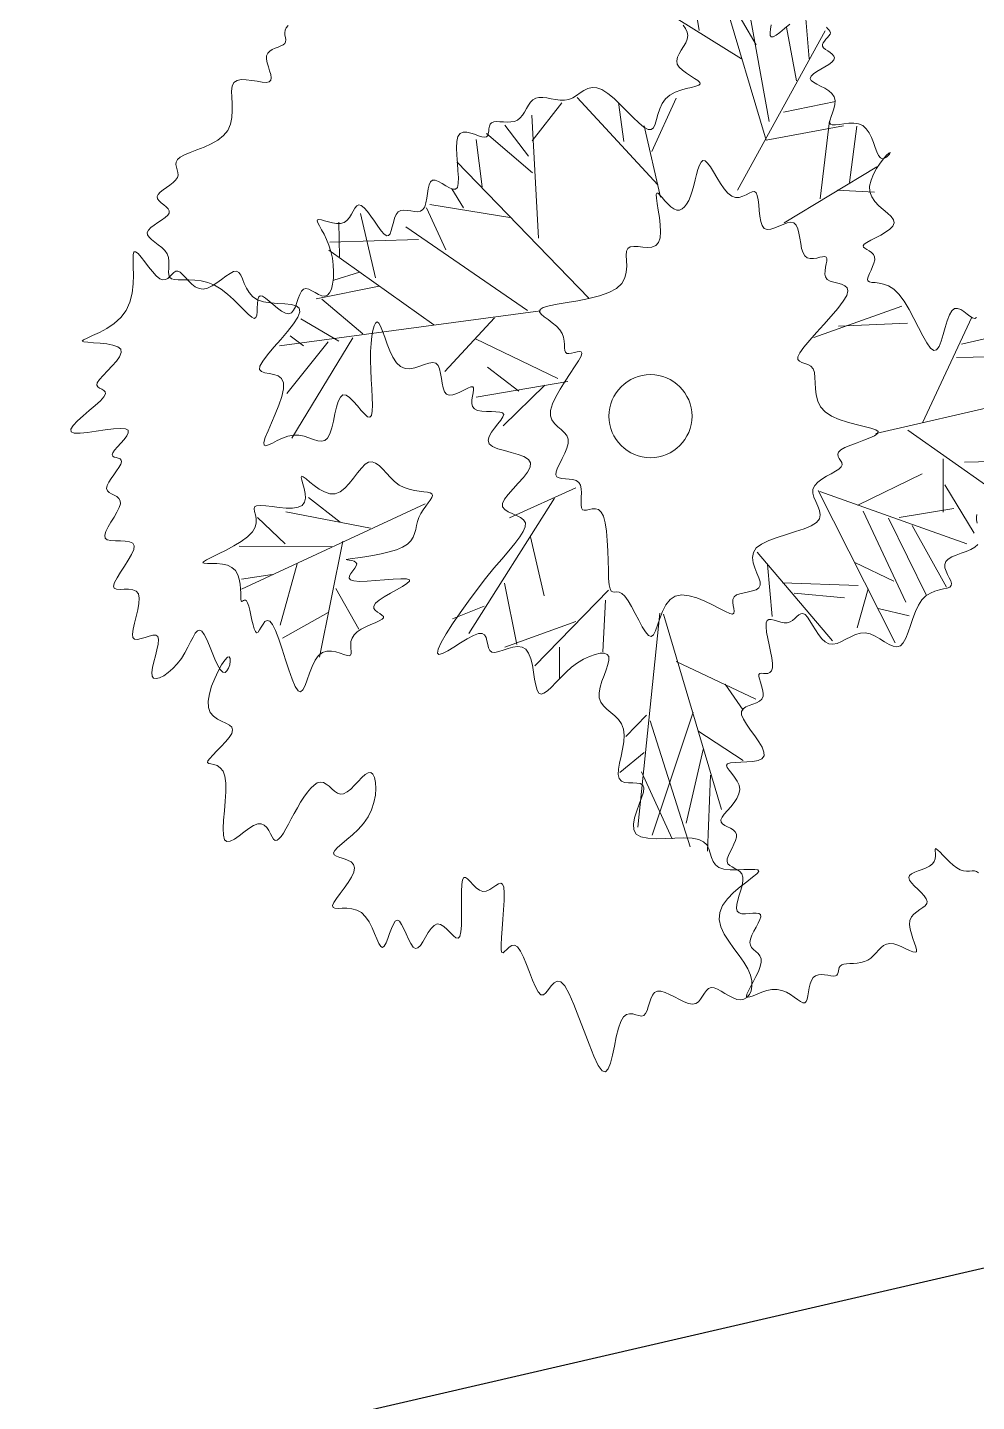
# Model space of a CAD drawing. Extents: x 2080 to 102399, y 2071 to 93424.
# Drawn here: x 82550.4 to 82732.3, y 85077.3 to 85340.5 of the extents above; entities that cross this region are included whole.
import ezdxf

# ---------------------------------------------------------------- set-up
doc = ezdxf.new("R2010")
doc.units = 0
doc.header["$LTSCALE"] = 20
doc.header["$MEASUREMENT"] = 0
doc.layers.add('casuanut tree', color=100, linetype='Continuous', lineweight=5)
doc.layers.add('SPORTS', color=240, linetype='Continuous')

# ---------------------------------------------------------------- blocks, each defined once
blk = doc.blocks.new('tr')
at = {"layer": 'casuanut tree'}
for p, q in [((0.2261, 0.6155), (0.2339, 0.7411)), ((0.3143, 0.5704), (0.2771, 0.692)), ((0.2771, 0.692), (0.2947, 0.4095)), ((0.2849, 0.5527), (0.1928, 0.6449)), ((0.3065, 0.4389), (0.3163, 0.6391)), ((0.3967, 0.5272), (0.4084, 0.6077)), ((0.3673, 0.4958), (0.3712, 0.588)), ((0.2285, 0.3375), (0.4338, 0.5671)), ((-0.1186, 0.3345), (-0.0824, 0.54)), ((-0.0915, 0.4977), (-0.0281, 0.549)), ((0.0987, 0.3768), (-0.0009, 0.552)), ((-0.1915, 0.4409), (-0.1837, 0.5213)), ((-0.1033, 0.4448), (-0.1641, 0.5272)), ((-0.1035, 0.4735), (-0.1307, 0.5339)), ((0.0595, 0.4614), (0.0655, 0.5279)), ((0.1017, 0.4342), (0.1621, 0.5128)), ((-0.0583, 0.2167), (-0.2243, 0.4916)), ((0.0987, 0.3557), (0.0987, 0.4795)), ((-0.4024, 0.3315), (-0.4024, 0.4433)), ((-0.2307, 0.4134), (-0.2425, 0.4487)), ((0.3339, 0.4487), (0.4241, 0.4468)), ((-0.4537, 0.3798), (-0.4417, 0.4372)), ((-0.2758, 0.3506), (-0.2915, 0.4272)), ((-0.1579, 0.3798), (-0.2847, 0.4312)), ((-0.317, 0.3781), (-0.4641, 0.4075)), ((-0.1639, 0.2197), (-0.333, 0.404)), ((0.2947, 0.4095), (0.428, 0.4036)), ((0.3614, 0.2918), (0.4065, 0.4173)), ((0.4163, 0.3075), (0.4496, 0.3977)), ((-0.3239, 0.2318), (-0.4688, 0.3949)), ((-0.4266, 0.3466), (-0.4719, 0.3436)), ((-0.3994, 0.3164), (-0.5081, 0.3194)), ((-0.4447, 0.2439), (-0.499, 0.3164)), ((0.2928, 0.2663), (0.4673, 0.3232)), ((-0.487, 0.2409), (-0.5413, 0.2922)), ((0.3928, 0.2996), (0.4535, 0.282)), ((-0.1428, 0.2137), (-0.5866, 0.256)), ((-0.5473, 0.2469), (-0.5654, 0.2681)), ((-0.4628, 0.2409), (-0.6017, 0.0989)), ((-0.5051, 0.2439), (-0.5926, 0.1744)), ((-0.2213, 0.2197), (-0.3239, 0.1502)), ((-0.1398, 0.0959), (-0.2605, 0.1925)), ((-0.2092, 0.0898), (-0.2515, 0.1412)), ((-0.1247, 0.0868), (-0.2817, 0.0959)), ((-0.1639, 0.0898), (-0.2485, 0.0385)), ((0.298, 0.0656), (0.455, 0.0838)), ((0.3433, 0.0747), (0.458, 0.0536)), ((0.445, -0.1163), (0.5666, 0.0392)), ((-0.6532, -0.073), (-0.6884, -0.0189)), ((-0.5062, -0.0793), (-0.6394, -0.0202)), ((-0.5539, -0.0579), (-0.5967, -0.0051)), ((0.526, -0.0217), (0.6544, -0.0487)), ((0.5395, -0.0014), (0.6476, -0.0014)), ((-0.4069, -0.0604), (-0.7425, -0.1308)), ((-0.5766, -0.0956), (-0.7299, -0.0592)), ((-0.5565, -0.0906), (-0.6394, -0.2729)), ((-0.1519, -0.0915), (-0.2726, -0.1156)), ((-0.6859, -0.1183), (-0.7387, -0.1145)), ((-0.6407, -0.1107), (-0.6922, -0.205)), ((-0.1911, -0.1005), (-0.3843, -0.2908)), ((0.3639, -0.1163), (0.7017, -0.1163)), ((0.4179, -0.1231), (0.5328, -0.2516)), ((-0.2454, -0.1549), (-0.2454, -0.2576)), ((-0.5866, -0.166), (-0.564, -0.2415)), ((0.4652, -0.1839), (0.445, -0.2718)), ((-0.608, -0.2025), (-0.6935, -0.2276)), ((0.2467, -0.1881), (0.3161, -0.4691)), ((0.249, -0.1907), (0.472, -0.3327)), ((0.307, -0.2274), (0.4248, -0.2002)), ((0.499, -0.1975), (0.6341, -0.2245)), ((-0.3058, -0.2214), (-0.3088, -0.3271)), ((0.458, -0.2274), (0.4882, -0.318)), ((-0.3481, -0.2516), (-0.4054, -0.2606)), ((0.3131, -0.2395), (0.3493, -0.4056)), ((-0.1368, -0.2727), (-0.2877, -0.3694)), ((0.1229, -0.2667), (0.2134, -0.4419)), ((0.3523, -0.2606), (0.3855, -0.4026)), ((0.3704, -0.2637), (0.464, -0.2697)), ((-0.1458, -0.2878), (-0.17, -0.3724)), ((0.135, -0.2908), (0.1229, -0.3785)), ((0.3885, -0.2818), (0.4218, -0.3966)), ((-0.2032, -0.312), (-0.33, -0.3271)), ((0.2799, -0.3211), (0.3372, -0.3664)), ((-0.2394, -0.3482), (-0.2515, -0.3996)), ((-0.0613, -0.3301), (-0.179, -0.6745)), ((-0.0552, -0.3331), (-0.0341, -0.6775)), ((0.1531, -0.3271), (0.2768, -0.3603)), ((0.1682, -0.3482), (0.2497, -0.3754)), ((0.2919, -0.3694), (0.2587, -0.4298)), ((-0.0526, -0.416), (0.0645, -0.5084)), ((0.301, -0.4056), (0.3493, -0.4298)), ((0.0195, -0.4723), (0.0397, -0.5219)), ((-0.1217, -0.4933), (-0.1639, -0.5204)), ((-0.0436, -0.5061), (-0.1585, -0.6932)), ((-0.1179, -0.5039), (-0.0999, -0.727)), ((-0.1398, -0.5537), (-0.1881, -0.5778)), ((-0.0432, -0.5386), (0.0202, -0.605)), ((-0.0413, -0.5715), (-0.0976, -0.6865)), ((-0.1517, -0.585), (-0.1269, -0.7067))]:
    blk.add_line(p, q, dxfattribs=at)
at = {"layer": 'casuanut tree', "color": 2}
blk.add_line((-0.0391, -0.6166), (-0.0729, -0.7406), dxfattribs=at)
at = {"layer": 'casuanut tree'}
for points in [[(-0.4502, 0.7806), (-0.4546, 0.7777), (-0.4573, 0.7742), (-0.4587, 0.7702), (-0.4593, 0.7661), (-0.4595, 0.7621), (-0.4598, 0.7583), (-0.4607, 0.755), (-0.4626, 0.7525), (-0.4658, 0.7508), (-0.4701, 0.7497), (-0.4751, 0.749), (-0.4804, 0.7482), (-0.4857, 0.7472), (-0.4906, 0.7455), (-0.4946, 0.7428), (-0.4975, 0.7389), (-0.4989, 0.7336), (-0.4991, 0.7272), (-0.4988, 0.7202), (-0.4982, 0.7132), (-0.4979, 0.7066), (-0.4983, 0.7011), (-0.4999, 0.697), (-0.5031, 0.695), (-0.5083, 0.6953), (-0.5151, 0.6974), (-0.523, 0.7006), (-0.5315, 0.7041), (-0.5402, 0.7073), (-0.5484, 0.7094), (-0.5557, 0.7097), (-0.5616, 0.7074), (-0.5659, 0.7021), (-0.5687, 0.6941), (-0.5709, 0.6843), (-0.5728, 0.6733), (-0.5751, 0.6617), (-0.5783, 0.6503), (-0.583, 0.6398), (-0.5898, 0.6308), (-0.599, 0.6238), (-0.6102, 0.6186), (-0.6226, 0.6149), (-0.6355, 0.6123), (-0.6483, 0.6104), (-0.6603, 0.6087), (-0.6706, 0.607), (-0.6787, 0.6048), (-0.6841, 0.6019), (-0.6872, 0.5983), (-0.6885, 0.5942), (-0.6887, 0.5898), (-0.6885, 0.5852), (-0.6884, 0.5806), (-0.6891, 0.5762), (-0.6911, 0.5722), (-0.695, 0.5686), (-0.7003, 0.5655), (-0.7065, 0.5626), (-0.7131, 0.5599), (-0.7194, 0.5573), (-0.725, 0.5546), (-0.7293, 0.5517), (-0.7317, 0.5485), (-0.7318, 0.5449), (-0.7302, 0.541), (-0.7274, 0.5369), (-0.7241, 0.5327), (-0.7208, 0.5285), (-0.7184, 0.5244), (-0.7173, 0.5205), (-0.7182, 0.5169), (-0.7215, 0.5138), (-0.7268, 0.5109), (-0.7333, 0.5082), (-0.7405, 0.5055), (-0.7477, 0.5028), (-0.7541, 0.5), (-0.7591, 0.4968), (-0.7621, 0.4933), (-0.7625, 0.4892), (-0.7607, 0.4847), (-0.7574, 0.4797), (-0.7531, 0.4744), (-0.7483, 0.4688), (-0.7437, 0.4629), (-0.7398, 0.4567), (-0.7373, 0.4505), (-0.7365, 0.4441), (-0.737, 0.4377), (-0.7384, 0.4316), (-0.7401, 0.4257), (-0.7416, 0.4202), (-0.7424, 0.4153), (-0.7419, 0.4111), (-0.7395, 0.4076), (-0.7351, 0.4051), (-0.7287, 0.4031), (-0.7207, 0.4013), (-0.7115, 0.3992), (-0.7016, 0.3965), (-0.6913, 0.3927), (-0.6809, 0.3876), (-0.6709, 0.3806), (-0.6615, 0.3716), (-0.6529, 0.3611), (-0.6451, 0.35), (-0.6381, 0.3389), (-0.6318, 0.3287), (-0.6264, 0.3201), (-0.6217, 0.3138), (-0.6179, 0.3107), (-0.615, 0.3113), (-0.6126, 0.3148), (-0.6107, 0.3203), (-0.6089, 0.3269), (-0.6072, 0.3337), (-0.6053, 0.3397), (-0.6029, 0.344), (-0.5999, 0.3457), (-0.5962, 0.344), (-0.5917, 0.3396), (-0.5867, 0.3334), (-0.5814, 0.3262), (-0.5758, 0.3189), (-0.5702, 0.3124), (-0.5646, 0.3075), (-0.5594, 0.3051), (-0.5545, 0.3058), (-0.55, 0.3091), (-0.5457, 0.3143), (-0.5417, 0.3205), (-0.5377, 0.3269), (-0.5337, 0.3328), (-0.5297, 0.3375), (-0.5256, 0.34), (-0.5213, 0.34), (-0.5168, 0.3378), (-0.5122, 0.3343), (-0.5075, 0.33), (-0.5027, 0.3258), (-0.4979, 0.3224), (-0.4932, 0.3205), (-0.4885, 0.3209), (-0.4839, 0.324), (-0.4796, 0.3296), (-0.4756, 0.3373), (-0.4721, 0.3467), (-0.4693, 0.3572), (-0.4672, 0.3686), (-0.4661, 0.3803), (-0.4659, 0.3919), (-0.4669, 0.403), (-0.4686, 0.4134), (-0.4708, 0.4228), (-0.4731, 0.4312), (-0.4751, 0.4382), (-0.4765, 0.4437), (-0.477, 0.4475), (-0.4761, 0.4493), (-0.4736, 0.4492), (-0.4697, 0.4475), (-0.4647, 0.4448), (-0.4589, 0.4416), (-0.4526, 0.4384), (-0.446, 0.4359), (-0.4395, 0.4344), (-0.4333, 0.4347), (-0.4277, 0.4369), (-0.4226, 0.4407), (-0.418, 0.4453), (-0.4137, 0.45), (-0.4097, 0.4542), (-0.4059, 0.457), (-0.4021, 0.4579), (-0.3984, 0.4561), (-0.3945, 0.4512), (-0.3906, 0.4438), (-0.3867, 0.4347), (-0.3828, 0.425), (-0.3789, 0.4154), (-0.3751, 0.4068), (-0.3715, 0.4002), (-0.368, 0.3964), (-0.3647, 0.396), (-0.3615, 0.3985), (-0.3584, 0.4032), (-0.3552, 0.4092), (-0.3518, 0.4158), (-0.3482, 0.4222), (-0.3442, 0.4276), (-0.3398, 0.4313), (-0.3349, 0.4327), (-0.3297, 0.4322), (-0.3242, 0.4304), (-0.3186, 0.4281), (-0.313, 0.4258), (-0.3077, 0.4242), (-0.3027, 0.4239), (-0.2982, 0.4257), (-0.2942, 0.4298), (-0.2908, 0.4359), (-0.2876, 0.4431), (-0.2847, 0.4507), (-0.2817, 0.4581), (-0.2785, 0.4643), (-0.2751, 0.4688), (-0.2712, 0.4707), (-0.2666, 0.4697), (-0.2617, 0.4663), (-0.2565, 0.4615), (-0.2512, 0.4562), (-0.246, 0.4515), (-0.2411, 0.4481), (-0.2366, 0.4471), (-0.2329, 0.4493), (-0.2299, 0.4555), (-0.2275, 0.4649), (-0.2255, 0.4765), (-0.2236, 0.4893), (-0.2216, 0.5024), (-0.2193, 0.5146), (-0.2163, 0.5251), (-0.2126, 0.5327), (-0.2079, 0.5369), (-0.2024, 0.5379), (-0.1964, 0.5367), (-0.1902, 0.5338), (-0.1841, 0.5302), (-0.1782, 0.5264), (-0.173, 0.5232), (-0.1687, 0.5215), (-0.1654, 0.5216), (-0.163, 0.5234), (-0.1613, 0.5263), (-0.1598, 0.53), (-0.1584, 0.534), (-0.1568, 0.5378), (-0.1547, 0.5409), (-0.1518, 0.5429), (-0.1479, 0.5434), (-0.1432, 0.5428), (-0.1378, 0.5414), (-0.132, 0.5396), (-0.1258, 0.5379), (-0.1197, 0.5367), (-0.1136, 0.5363), (-0.1079, 0.5372), (-0.1026, 0.5397), (-0.0978, 0.5434), (-0.0932, 0.5479), (-0.0887, 0.5527), (-0.0843, 0.5575), (-0.0797, 0.5616), (-0.0749, 0.5648), (-0.0696, 0.5665), (-0.0639, 0.5665), (-0.0577, 0.565), (-0.0511, 0.5626), (-0.0443, 0.5596), (-0.0372, 0.5566), (-0.03, 0.554), (-0.0228, 0.5523), (-0.0156, 0.5519), (-0.0084, 0.5531), (-0.0013, 0.5554), (0.0057, 0.5582), (0.0129, 0.5608), (0.0201, 0.5624), (0.0275, 0.5625), (0.0351, 0.5603), (0.043, 0.5553), (0.0511, 0.5469), (0.0595, 0.5359), (0.0678, 0.5233), (0.0759, 0.5102), (0.0838, 0.4975), (0.0911, 0.4862), (0.0979, 0.4773), (0.1038, 0.4719), (0.1089, 0.4706), (0.1133, 0.4729), (0.1174, 0.478), (0.1215, 0.485), (0.126, 0.4931), (0.131, 0.5015), (0.137, 0.5094), (0.1443, 0.5158), (0.153, 0.5203), (0.1627, 0.523), (0.1728, 0.5243), (0.1826, 0.5248), (0.1916, 0.5249), (0.1991, 0.525), (0.2046, 0.5256), (0.2074, 0.5271), (0.2071, 0.5298), (0.2044, 0.5338), (0.1998, 0.5386), (0.1943, 0.5441), (0.1885, 0.5501), (0.1832, 0.5564), (0.1791, 0.5627), (0.177, 0.5688), (0.1774, 0.5745), (0.18, 0.5799), (0.184, 0.5851), (0.1889, 0.5902), (0.1941, 0.5953), (0.199, 0.6005), (0.2029, 0.6059), (0.2051, 0.6116), (0.2054, 0.6177), (0.204, 0.6241), (0.2014, 0.6307)], [(0.3466, 0.5975), (0.3442, 0.5909), (0.3423, 0.5851), (0.3415, 0.5806), (0.3425, 0.5778), (0.3458, 0.5772), (0.3512, 0.5786), (0.3586, 0.5818), (0.3677, 0.5862), (0.3782, 0.5918)], [(0.4371, 0.5726), (0.4385, 0.57), (0.4401, 0.5674), (0.4413, 0.5646), (0.4416, 0.562), (0.4404, 0.5596), (0.4381, 0.5573), (0.4351, 0.5551), (0.4317, 0.5529), (0.4285, 0.5506), (0.4257, 0.5482), (0.424, 0.5457), (0.4236, 0.5429), (0.4248, 0.5398), (0.4273, 0.5364), (0.4304, 0.5329), (0.4337, 0.5293), (0.4366, 0.5258), (0.4384, 0.5223), (0.4388, 0.5189), (0.4371, 0.5158), (0.4329, 0.513), (0.4269, 0.5104), (0.4196, 0.508), (0.4119, 0.5055), (0.4044, 0.5031), (0.398, 0.5004), (0.3932, 0.4976), (0.3909, 0.4944), (0.3915, 0.4908), (0.3946, 0.4868), (0.3994, 0.4824), (0.4051, 0.4776), (0.4112, 0.4725), (0.4167, 0.467), (0.4211, 0.4611), (0.4236, 0.455), (0.4236, 0.4485), (0.4217, 0.4419), (0.4185, 0.4354), (0.4147, 0.4292), (0.4109, 0.4234), (0.4079, 0.4184), (0.4062, 0.4142), (0.4067, 0.411), (0.4096, 0.4091), (0.4148, 0.4079), (0.4215, 0.4073), (0.4293, 0.4067), (0.4376, 0.4057), (0.4458, 0.4039), (0.4533, 0.4009), (0.4596, 0.3964), (0.4642, 0.39), (0.4675, 0.3821), (0.4696, 0.3734), (0.471, 0.3644), (0.472, 0.3556), (0.4731, 0.3477), (0.4744, 0.3412), (0.4765, 0.3367), (0.4795, 0.3344), (0.4831, 0.3342), (0.4868, 0.3353), (0.4903, 0.3372), (0.493, 0.3393), (0.4945, 0.3411), (0.4944, 0.3419), (0.4922, 0.3412), (0.4877, 0.3385), (0.4814, 0.3339), (0.474, 0.3279), (0.4662, 0.3206), (0.4588, 0.3123), (0.4525, 0.3034), (0.448, 0.2942), (0.4461, 0.2848), (0.4472, 0.2756), (0.4506, 0.2668), (0.4557, 0.2582), (0.4614, 0.2502), (0.467, 0.2426), (0.4716, 0.2357), (0.4743, 0.2294), (0.4742, 0.224), (0.4709, 0.2193), (0.4648, 0.2154), (0.4568, 0.212), (0.4476, 0.2092), (0.4382, 0.2067), (0.4294, 0.2045), (0.422, 0.2024), (0.4168, 0.2003), (0.4144, 0.1981), (0.4145, 0.1958), (0.4163, 0.1933), (0.4192, 0.1904), (0.4226, 0.1873), (0.4258, 0.1838), (0.4282, 0.1799), (0.4292, 0.1755), (0.4282, 0.1706), (0.4257, 0.1654), (0.4222, 0.1601), (0.4182, 0.1548), (0.4144, 0.1498), (0.4111, 0.1452), (0.4092, 0.1414), (0.4089, 0.1383), (0.4109, 0.1362), (0.4147, 0.1346), (0.4201, 0.133), (0.4265, 0.1307), (0.4337, 0.1273), (0.4411, 0.1222), (0.4484, 0.1148), (0.4551, 0.1045), (0.461, 0.0912), (0.4661, 0.0756), (0.4706, 0.0589), (0.4748, 0.0423), (0.4787, 0.0268), (0.4826, 0.0136), (0.4867, 0.0038), (0.4911, -0.0014), (0.496, -0.0013), (0.5013, 0.0033), (0.507, 0.0112), (0.5128, 0.0211), (0.5187, 0.0319), (0.5247, 0.0423), (0.5305, 0.0512), (0.5362, 0.0572), (0.5415, 0.0596), (0.5465, 0.0588), (0.5513, 0.0557), (0.5557, 0.0511), (0.5599, 0.046), (0.5639, 0.0412), (0.5676, 0.0375), (0.5711, 0.0358), (0.5744, 0.0367)], [(0.4997, -0.2885), (0.4979, -0.2921), (0.4971, -0.2969), (0.4971, -0.3027)], [(0.49, -0.3383), (0.484, -0.3415), (0.4764, -0.3436), (0.4678, -0.3451), (0.4589, -0.3462), (0.4501, -0.3473), (0.442, -0.3488), (0.4352, -0.3509), (0.4303, -0.3541), (0.4276, -0.3585), (0.4268, -0.3639), (0.4274, -0.37), (0.4286, -0.3762), (0.4301, -0.3823), (0.4313, -0.3879), (0.4315, -0.3925), (0.4303, -0.3958), (0.4273, -0.3976), (0.4225, -0.3982), (0.4164, -0.3982), (0.4092, -0.3982), (0.4013, -0.3986), (0.393, -0.4001), (0.3845, -0.4031), (0.3763, -0.4082), (0.3685, -0.4157), (0.3612, -0.4251), (0.3543, -0.4355), (0.3477, -0.4462), (0.3414, -0.4564), (0.3353, -0.4652), (0.3293, -0.472), (0.3234, -0.4758), (0.3174, -0.4762), (0.3114, -0.4737), (0.3053, -0.469), (0.299, -0.463), (0.2924, -0.4564), (0.2855, -0.45), (0.2782, -0.4445), (0.2704, -0.4409), (0.2622, -0.4395), (0.2536, -0.44), (0.2449, -0.4417), (0.2362, -0.444), (0.2278, -0.4461), (0.2199, -0.4475), (0.2127, -0.4475), (0.2063, -0.4454), (0.2008, -0.4407), (0.1963, -0.434), (0.1925, -0.4259), (0.1892, -0.4171), (0.1863, -0.4082), (0.1836, -0.3999), (0.1809, -0.3929), (0.1781, -0.3879), (0.175, -0.3853), (0.1716, -0.3848), (0.1679, -0.3859), (0.1639, -0.3879), (0.1596, -0.3903), (0.1551, -0.3927), (0.1504, -0.3943), (0.1455, -0.3947), (0.1403, -0.3934), (0.1351, -0.3911), (0.13, -0.3881), (0.125, -0.3852), (0.1205, -0.383), (0.1165, -0.3821), (0.1131, -0.3832), (0.1105, -0.3868), (0.1089, -0.3933), (0.1079, -0.4022), (0.1074, -0.4128), (0.1072, -0.4242), (0.1069, -0.4358), (0.1064, -0.4467), (0.1055, -0.4561), (0.1038, -0.4634), (0.1013, -0.4679), (0.098, -0.4701), (0.0944, -0.4706), (0.0906, -0.47), (0.0869, -0.4689), (0.0835, -0.468), (0.0808, -0.4678), (0.079, -0.469), (0.0783, -0.4721), (0.0783, -0.4767), (0.0788, -0.4823), (0.0793, -0.4886), (0.0795, -0.4951), (0.079, -0.5012), (0.0775, -0.5066), (0.0745, -0.5107), (0.0699, -0.5134), (0.0641, -0.5148), (0.0576, -0.5156), (0.051, -0.5164), (0.0449, -0.5175), (0.0398, -0.5196), (0.0364, -0.5232), (0.0351, -0.5288), (0.0364, -0.5367), (0.0396, -0.5464), (0.044, -0.5574), (0.0488, -0.5688), (0.0532, -0.5799), (0.0565, -0.5902), (0.0578, -0.5989), (0.0565, -0.6054), (0.0519, -0.6091), (0.0448, -0.6104), (0.0358, -0.6101), (0.0258, -0.6086), (0.0158, -0.6067), (0.0065, -0.6049), (-0.0013, -0.6039), (-0.0066, -0.6043), (-0.0088, -0.6065), (-0.0086, -0.6104), (-0.0066, -0.6157), (-0.0036, -0.622), (-0.0003, -0.6291), (0.0025, -0.6366), (0.004, -0.6442), (0.0036, -0.6516), (0.0006, -0.6585), (-0.0044, -0.6649), (-0.0107, -0.6709), (-0.0178, -0.6764), (-0.0249, -0.6814), (-0.0313, -0.6861), (-0.0363, -0.6904), (-0.0392, -0.6944), (-0.0396, -0.6981), (-0.0379, -0.7015), (-0.0348, -0.7049), (-0.0308, -0.7082), (-0.0265, -0.7117), (-0.0227, -0.7153), (-0.02, -0.7193), (-0.0189, -0.7237), (-0.02, -0.7286), (-0.0228, -0.7339), (-0.0268, -0.7394), (-0.0315, -0.745), (-0.0361, -0.7505), (-0.0403, -0.7559), (-0.0434, -0.7609), (-0.0448, -0.7654), (-0.0442, -0.7693), (-0.042, -0.7729), (-0.0386, -0.7762), (-0.0347, -0.7795), (-0.0308, -0.783), (-0.0274, -0.7869), (-0.0252, -0.7915), (-0.0246, -0.7969), (-0.026, -0.8033), (-0.029, -0.8105), (-0.0331, -0.818), (-0.0375, -0.8257), (-0.0417, -0.8331), (-0.0451, -0.84), (-0.0471, -0.8461), (-0.0471, -0.851), (-0.0446, -0.8546), (-0.0402, -0.857), (-0.0344, -0.8585), (-0.0281, -0.8596), (-0.0218, -0.8606), (-0.0162, -0.8616), (-0.012, -0.8632), (-0.0099, -0.8657), (-0.0104, -0.8692), (-0.0129, -0.8736), (-0.017, -0.8788), (-0.0219, -0.8844), (-0.0271, -0.8903), (-0.0319, -0.8963), (-0.0358, -0.902), (-0.0381, -0.9074), (-0.0383, -0.9122), (-0.037, -0.9165), (-0.0345, -0.9206), (-0.0316, -0.9247), (-0.0288, -0.9289), (-0.0267, -0.9335), (-0.0258, -0.9387), (-0.0268, -0.9446), (-0.03, -0.9513), (-0.035, -0.9587), (-0.041, -0.9662), (-0.0475, -0.9737), (-0.0537, -0.9807), (-0.059, -0.9869), (-0.0626, -0.9918), (-0.064, -0.9953), (-0.0626, -0.9969), (-0.0587, -0.9972), (-0.0529, -0.9965), (-0.0455, -0.9953), (-0.0372, -0.9941), (-0.0283, -0.9934), (-0.0195, -0.9936), (-0.0111, -0.9953), (-0.0035, -0.9987), (0.0032, -1.0034), (0.0091, -1.0089), (0.0143, -1.0146), (0.0188, -1.0199), (0.0228, -1.0243), (0.0264, -1.0271), (0.0295, -1.0279), (0.0323, -1.0263), (0.0349, -1.0226), (0.0375, -1.0174), (0.04, -1.0113), (0.0428, -1.0049), (0.0458, -0.9988), (0.0492, -0.9935), (0.0531, -0.9896), (0.0576, -0.9876), (0.0626, -0.9872), (0.0678, -0.9879), (0.073, -0.9895), (0.078, -0.9914), (0.0827, -0.9933), (0.0869, -0.9947), (0.0903, -0.9953), (0.0928, -0.9947), (0.0946, -0.9931), (0.096, -0.9909), (0.0972, -0.9882), (0.0984, -0.9855), (0.0999, -0.9829), (0.102, -0.9808), (0.1049, -0.9795), (0.1088, -0.9791), (0.1135, -0.9795), (0.119, -0.9804), (0.1249, -0.9815), (0.1312, -0.9824), (0.1375, -0.983), (0.1439, -0.9829), (0.15, -0.9817), (0.1557, -0.9795), (0.1611, -0.9764), (0.1663, -0.9728), (0.1714, -0.9692), (0.1764, -0.966), (0.1816, -0.9635), (0.187, -0.9623), (0.1927, -0.9626), (0.1988, -0.9648), (0.2051, -0.9683), (0.2113, -0.9728), (0.2172, -0.9774), (0.2226, -0.9816), (0.2273, -0.9849), (0.2309, -0.9867), (0.2333, -0.9863), (0.2343, -0.9833), (0.2342, -0.9781), (0.2335, -0.9713), (0.2326, -0.9634), (0.2318, -0.955), (0.2315, -0.9466), (0.2323, -0.9388), (0.2344, -0.9322), (0.2382, -0.927), (0.2432, -0.9232), (0.249, -0.9204), (0.255, -0.9181), (0.2606, -0.916), (0.2654, -0.9138), (0.2689, -0.911), (0.2704, -0.9074), (0.2697, -0.9026), (0.2673, -0.8968), (0.2636, -0.8905), (0.2593, -0.8839), (0.2551, -0.8773), (0.2516, -0.8711), (0.2494, -0.8656), (0.249, -0.8612), (0.2511, -0.858), (0.2551, -0.8559), (0.2607, -0.8545), (0.2672, -0.8536), (0.2742, -0.8527), (0.2812, -0.8517), (0.2876, -0.8501), (0.293, -0.8477), (0.2969, -0.8442), (0.2995, -0.84), (0.3011, -0.8355), (0.3021, -0.8312), (0.3027, -0.8274), (0.3032, -0.8247), (0.304, -0.8234), (0.3053, -0.824), (0.3074, -0.8268), (0.3103, -0.8313), (0.3137, -0.8372), (0.3177, -0.8438), (0.3221, -0.8508), (0.3269, -0.8574), (0.3318, -0.8633), (0.3369, -0.8679), (0.3419, -0.8709), (0.3468, -0.8726), (0.3515, -0.8736), (0.3559, -0.8743), (0.3597, -0.8752), (0.363, -0.877), (0.3655, -0.88)]]:
    blk.add_lwpolyline(points, dxfattribs=at)
for points in [[(-0.7913, 0.4662), (-0.7936, 0.4618), (-0.7957, 0.4534), (-0.7979, 0.4419), (-0.8008, 0.4283), (-0.8046, 0.4137), (-0.8099, 0.3989), (-0.8169, 0.3849), (-0.8262, 0.3727), (-0.838, 0.363), (-0.8513, 0.3557), (-0.8653, 0.3503), (-0.879, 0.3465), (-0.8914, 0.3439), (-0.9015, 0.342), (-0.9082, 0.3405), (-0.9107, 0.3389), (-0.9083, 0.337), (-0.9018, 0.3347), (-0.8926, 0.3319), (-0.882, 0.3286), (-0.8711, 0.3249), (-0.8613, 0.3207), (-0.8538, 0.316), (-0.8499, 0.3107), (-0.8505, 0.305), (-0.8548, 0.2989), (-0.8619, 0.2927), (-0.8707, 0.2864), (-0.8802, 0.2802), (-0.8892, 0.2744), (-0.8967, 0.2692), (-0.9017, 0.2645), (-0.9034, 0.2607), (-0.9025, 0.2575), (-0.9, 0.2547), (-0.8968, 0.252), (-0.8938, 0.2493), (-0.892, 0.2463), (-0.8925, 0.2428), (-0.8961, 0.2386), (-0.9034, 0.2335), (-0.9136, 0.2278), (-0.9253, 0.2216), (-0.9374, 0.2152), (-0.9486, 0.209), (-0.9575, 0.2031), (-0.9629, 0.1979), (-0.9636, 0.1935), (-0.9587, 0.1903), (-0.9492, 0.1879), (-0.9364, 0.1862), (-0.9218, 0.1848), (-0.9067, 0.1836), (-0.8925, 0.1821), (-0.8806, 0.1803), (-0.8724, 0.1778), (-0.8689, 0.1744), (-0.8694, 0.1702), (-0.873, 0.1656), (-0.8787, 0.1607), (-0.8856, 0.1558), (-0.8925, 0.151), (-0.8986, 0.1466), (-0.9028, 0.1428), (-0.9045, 0.1398), (-0.9039, 0.1375), (-0.9018, 0.1355), (-0.8989, 0.1338), (-0.8957, 0.1321), (-0.893, 0.1302), (-0.8914, 0.1278), (-0.8916, 0.1248), (-0.8939, 0.121), (-0.8981, 0.1166), (-0.9035, 0.1117), (-0.9094, 0.1065), (-0.9153, 0.1012), (-0.9205, 0.096), (-0.9244, 0.091), (-0.9265, 0.0865), (-0.9261, 0.0826), (-0.924, 0.079), (-0.9206, 0.0758), (-0.9167, 0.0725), (-0.913, 0.0692), (-0.9101, 0.0654), (-0.9088, 0.0611), (-0.9096, 0.0561), (-0.913, 0.0501), (-0.9184, 0.0436), (-0.925, 0.0366), (-0.9321, 0.0294), (-0.9387, 0.0225), (-0.9441, 0.016), (-0.9474, 0.0102), (-0.9478, 0.0054), (-0.9449, 0.0017), (-0.9392, -0.001), (-0.9318, -0.0032), (-0.9236, -0.0052), (-0.9157, -0.0073), (-0.9089, -0.01), (-0.9043, -0.0135), (-0.9028, -0.0183), (-0.9051, -0.0245), (-0.9106, -0.0319), (-0.9181, -0.04), (-0.9267, -0.0484), (-0.9355, -0.0568), (-0.9433, -0.0646), (-0.9493, -0.0714), (-0.9524, -0.0769), (-0.9518, -0.0807), (-0.9483, -0.0833), (-0.9426, -0.085), (-0.9357, -0.0865), (-0.9286, -0.0881), (-0.922, -0.0905), (-0.9168, -0.0941), (-0.9141, -0.0994), (-0.9143, -0.1068), (-0.917, -0.1157), (-0.9214, -0.1257), (-0.9266, -0.1361), (-0.9319, -0.1462), (-0.9364, -0.1555), (-0.9394, -0.1634), (-0.94, -0.1693), (-0.9377, -0.1727), (-0.933, -0.1742), (-0.9267, -0.1743), (-0.9196, -0.1737), (-0.9124, -0.173), (-0.9059, -0.1729), (-0.901, -0.1741), (-0.8983, -0.1772), (-0.8984, -0.1826), (-0.9009, -0.1899), (-0.905, -0.1985), (-0.9098, -0.2079), (-0.9148, -0.2174), (-0.9192, -0.2263), (-0.9222, -0.2342), (-0.9231, -0.2403), (-0.9213, -0.2442), (-0.9171, -0.246), (-0.9111, -0.2459), (-0.9035, -0.244), (-0.895, -0.2404), (-0.8859, -0.2355), (-0.8767, -0.2294), (-0.8679, -0.2223), (-0.8599, -0.2143), (-0.8527, -0.2061), (-0.8462, -0.1983), (-0.8405, -0.1914), (-0.8354, -0.186), (-0.831, -0.1828), (-0.8272, -0.1823), (-0.824, -0.1851), (-0.8213, -0.1915), (-0.8189, -0.2008), (-0.8168, -0.212), (-0.8148, -0.2241), (-0.8128, -0.236), (-0.8105, -0.2467), (-0.8079, -0.2552), (-0.8049, -0.2606), (-0.8012, -0.262), (-0.7974, -0.2602), (-0.7937, -0.2562), (-0.7905, -0.251), (-0.7883, -0.2456), (-0.7874, -0.2409), (-0.7883, -0.2381), (-0.7913, -0.238), (-0.7967, -0.2415), (-0.8039, -0.2481), (-0.812, -0.2571), (-0.8205, -0.2678), (-0.8285, -0.2794), (-0.8352, -0.2914), (-0.84, -0.303), (-0.842, -0.3135), (-0.8408, -0.3224), (-0.8371, -0.3298), (-0.8316, -0.336), (-0.8254, -0.3413), (-0.8193, -0.346), (-0.8141, -0.3505), (-0.8109, -0.3549), (-0.8105, -0.3597), (-0.8134, -0.3651), (-0.8192, -0.3708), (-0.8269, -0.3768), (-0.8357, -0.3827), (-0.8446, -0.3883), (-0.8528, -0.3935), (-0.8593, -0.3979), (-0.8634, -0.4014), (-0.8644, -0.4039), (-0.8627, -0.4057), (-0.8592, -0.4074), (-0.8547, -0.4096), (-0.8498, -0.4127), (-0.8454, -0.4173), (-0.8421, -0.4239), (-0.8409, -0.433), (-0.8421, -0.4449), (-0.8454, -0.459), (-0.8499, -0.4744), (-0.855, -0.49), (-0.8598, -0.5051), (-0.8637, -0.5187), (-0.8659, -0.5299), (-0.8657, -0.5378), (-0.8625, -0.5417), (-0.8568, -0.5423), (-0.8492, -0.5404), (-0.8403, -0.5369), (-0.8308, -0.5327), (-0.8213, -0.5286), (-0.8125, -0.5255), (-0.8049, -0.5243), (-0.799, -0.5255), (-0.7947, -0.5289), (-0.7916, -0.5338), (-0.7894, -0.5395), (-0.7877, -0.5454), (-0.7862, -0.5509), (-0.7845, -0.5553), (-0.7823, -0.5581), (-0.7794, -0.5586), (-0.7757, -0.5572), (-0.7712, -0.5539), (-0.7661, -0.5492), (-0.7605, -0.5432), (-0.7543, -0.5363), (-0.7477, -0.5288), (-0.7407, -0.5209), (-0.7334, -0.5128), (-0.7259, -0.505), (-0.7184, -0.4977), (-0.711, -0.4911), (-0.7038, -0.4857), (-0.6971, -0.4817), (-0.691, -0.4794), (-0.6855, -0.4792), (-0.6808, -0.4811), (-0.6767, -0.4847), (-0.673, -0.4894), (-0.6695, -0.4945), (-0.6658, -0.4995), (-0.6618, -0.5037), (-0.6571, -0.5066), (-0.6517, -0.5073), (-0.6453, -0.5057), (-0.6382, -0.5022), (-0.6307, -0.4975), (-0.6232, -0.4924), (-0.6158, -0.4876), (-0.6091, -0.4839), (-0.6033, -0.482), (-0.5988, -0.4826), (-0.5958, -0.4862), (-0.5944, -0.4926), (-0.5946, -0.501), (-0.5964, -0.511), (-0.5999, -0.522), (-0.605, -0.5333), (-0.6117, -0.5444), (-0.6202, -0.5547), (-0.6302, -0.5637), (-0.6413, -0.5716), (-0.6526, -0.5783), (-0.6637, -0.5841), (-0.6737, -0.5891), (-0.6821, -0.5935), (-0.6881, -0.5974), (-0.6911, -0.6009), (-0.6907, -0.6042), (-0.6875, -0.6074), (-0.6825, -0.6107), (-0.6765, -0.6143), (-0.6705, -0.6182), (-0.6655, -0.6226), (-0.6623, -0.6277), (-0.6619, -0.6336), (-0.6648, -0.6403), (-0.6706, -0.6477), (-0.6782, -0.6554), (-0.6868, -0.6631), (-0.6954, -0.6705), (-0.7032, -0.6773), (-0.7092, -0.6831), (-0.7125, -0.6876), (-0.7125, -0.6907), (-0.7096, -0.6927), (-0.7044, -0.6942), (-0.6976, -0.6955), (-0.6899, -0.6973), (-0.6818, -0.7), (-0.6741, -0.7041), (-0.6675, -0.7102), (-0.6624, -0.7184), (-0.6586, -0.7283), (-0.6559, -0.739), (-0.6538, -0.7496), (-0.6522, -0.7594), (-0.6505, -0.7675), (-0.6486, -0.7732), (-0.6461, -0.7755), (-0.6427, -0.7741), (-0.6386, -0.7695), (-0.634, -0.763), (-0.6291, -0.7554), (-0.6241, -0.7479), (-0.6193, -0.7415), (-0.615, -0.7372), (-0.6112, -0.7361), (-0.6082, -0.7389), (-0.6058, -0.7449), (-0.6038, -0.753), (-0.602, -0.7623), (-0.6002, -0.7717), (-0.598, -0.7801), (-0.5954, -0.7867), (-0.592, -0.7902), (-0.5878, -0.79), (-0.5828, -0.7868), (-0.5772, -0.7815), (-0.5712, -0.7751), (-0.565, -0.7685), (-0.5588, -0.7628), (-0.5527, -0.7588), (-0.547, -0.7575), (-0.5418, -0.7596), (-0.537, -0.7643), (-0.5326, -0.7705), (-0.5286, -0.7772), (-0.5248, -0.7833), (-0.5212, -0.7876), (-0.5177, -0.7891), (-0.5144, -0.7868), (-0.511, -0.7799), (-0.5076, -0.7692), (-0.5043, -0.756), (-0.501, -0.7414), (-0.4977, -0.7268), (-0.4946, -0.7133), (-0.4915, -0.7021), (-0.4885, -0.6944), (-0.4855, -0.6911), (-0.4826, -0.6917), (-0.4796, -0.695), (-0.4764, -0.7003), (-0.4728, -0.7066), (-0.4688, -0.7128), (-0.4643, -0.7181), (-0.4592, -0.7214), (-0.4534, -0.7223), (-0.4472, -0.7211), (-0.4411, -0.7189), (-0.4353, -0.7165), (-0.4302, -0.7148), (-0.4263, -0.7146), (-0.4238, -0.7169), (-0.4232, -0.7226), (-0.4246, -0.7321), (-0.4277, -0.7448), (-0.432, -0.7595), (-0.4368, -0.7751), (-0.4417, -0.7906), (-0.4461, -0.8048), (-0.4495, -0.8167), (-0.4513, -0.8251), (-0.4512, -0.8294), (-0.4493, -0.8302), (-0.4461, -0.8287), (-0.4419, -0.8261), (-0.4371, -0.8234), (-0.4321, -0.8218), (-0.4274, -0.8224), (-0.4232, -0.8262), (-0.4198, -0.8342), (-0.4171, -0.8454), (-0.415, -0.8586), (-0.413, -0.8727), (-0.4111, -0.8865), (-0.4089, -0.8988), (-0.4063, -0.9084), (-0.4029, -0.9141), (-0.3986, -0.9152), (-0.3937, -0.9128), (-0.3882, -0.9083), (-0.3823, -0.9033), (-0.3764, -0.8993), (-0.3706, -0.8978), (-0.3651, -0.9004), (-0.3601, -0.9085), (-0.3558, -0.9231), (-0.352, -0.9429), (-0.3487, -0.966), (-0.3455, -0.9903), (-0.3423, -1.0141), (-0.3389, -1.0354), (-0.3351, -1.0523), (-0.3308, -1.0629), (-0.3258, -1.0658), (-0.3202, -1.062), (-0.3142, -1.0532), (-0.3077, -1.0409), (-0.3011, -1.0267), (-0.2944, -1.0122), (-0.2878, -0.9989), (-0.2813, -0.9885), (-0.2751, -0.9821), (-0.2693, -0.9793), (-0.2637, -0.9791), (-0.2585, -0.9808), (-0.2536, -0.9833), (-0.249, -0.9858), (-0.2447, -0.9875), (-0.2407, -0.9874), (-0.2371, -0.9849), (-0.2336, -0.9805), (-0.2302, -0.9748), (-0.2267, -0.9686), (-0.223, -0.9626), (-0.2189, -0.9574), (-0.2144, -0.9538), (-0.2092, -0.9524), (-0.2034, -0.9538), (-0.197, -0.9574), (-0.1902, -0.9626), (-0.1832, -0.9686), (-0.1761, -0.9748), (-0.1692, -0.9805), (-0.1625, -0.9849), (-0.1563, -0.9874), (-0.1507, -0.9874), (-0.1456, -0.9855), (-0.1409, -0.9822), (-0.1365, -0.9781), (-0.1322, -0.9739), (-0.128, -0.9703), (-0.1237, -0.9678), (-0.1191, -0.9671), (-0.1143, -0.9686), (-0.1093, -0.972), (-0.104, -0.9767), (-0.0985, -0.982), (-0.0928, -0.9875), (-0.087, -0.9925), (-0.0811, -0.9964), (-0.0752, -0.9986), (-0.0694, -0.9988), (-0.0638, -0.9969), (-0.0587, -0.9931), (-0.0545, -0.9875), (-0.0515, -0.9803), (-0.0497, -0.9716), (-0.0497, -0.9615), (-0.0516, -0.9502), (-0.0555, -0.9379), (-0.0608, -0.9248), (-0.0667, -0.9113), (-0.0724, -0.8975), (-0.077, -0.8839), (-0.0798, -0.8706), (-0.0798, -0.8581), (-0.0764, -0.8465), (-0.0689, -0.8362), (-0.0583, -0.827), (-0.0458, -0.819), (-0.0326, -0.812), (-0.0198, -0.8061), (-0.0087, -0.801), (-0.0005, -0.7969), (0.0036, -0.7936), (0.0028, -0.7909), (-0.0022, -0.7888), (-0.0103, -0.7869), (-0.0205, -0.785), (-0.0317, -0.7828), (-0.0428, -0.7801), (-0.0528, -0.7766), (-0.0606, -0.7722), (-0.0654, -0.7665), (-0.0679, -0.7599), (-0.0689, -0.7527), (-0.0693, -0.7451), (-0.0701, -0.7376), (-0.072, -0.7303), (-0.0761, -0.7237), (-0.0831, -0.7181), (-0.0938, -0.7136), (-0.1072, -0.7099), (-0.1223, -0.7068), (-0.138, -0.7038), (-0.1532, -0.7006), (-0.1667, -0.6967), (-0.1775, -0.6917), (-0.1845, -0.6854), (-0.1868, -0.6774), (-0.1852, -0.6681), (-0.1809, -0.658), (-0.1747, -0.6475), (-0.1679, -0.6372), (-0.1615, -0.6275), (-0.1565, -0.619), (-0.1541, -0.6121), (-0.1549, -0.6072), (-0.1584, -0.6038), (-0.1639, -0.6015), (-0.1705, -0.5997), (-0.1774, -0.598), (-0.1837, -0.5957), (-0.1885, -0.5923), (-0.1912, -0.5874), (-0.1911, -0.5804), (-0.1886, -0.5718), (-0.1845, -0.5619), (-0.1795, -0.5512), (-0.1744, -0.5399), (-0.1698, -0.5286), (-0.1666, -0.5176), (-0.1653, -0.5073), (-0.1666, -0.4982), (-0.1699, -0.4899), (-0.1745, -0.4824), (-0.1798, -0.4752), (-0.185, -0.4683), (-0.1895, -0.4614), (-0.1926, -0.4542), (-0.1935, -0.4465), (-0.1917, -0.4381), (-0.1879, -0.4293), (-0.1827, -0.4203), (-0.1769, -0.4114), (-0.1711, -0.4029), (-0.1662, -0.395), (-0.1629, -0.388), (-0.1619, -0.3823), (-0.1638, -0.3779), (-0.1683, -0.375), (-0.1751, -0.3735), (-0.1836, -0.3734), (-0.1935, -0.3746), (-0.2044, -0.377), (-0.2157, -0.3807), (-0.2272, -0.3856), (-0.2384, -0.3916), (-0.2491, -0.3982), (-0.2591, -0.4047), (-0.2682, -0.4106), (-0.2762, -0.4153), (-0.2828, -0.4181), (-0.288, -0.4186), (-0.2914, -0.4161), (-0.2931, -0.4102), (-0.2934, -0.4015), (-0.2928, -0.391), (-0.292, -0.3793), (-0.2913, -0.3674), (-0.2914, -0.356), (-0.2928, -0.3461), (-0.2959, -0.3383), (-0.3012, -0.3334), (-0.3082, -0.3309), (-0.3164, -0.3302), (-0.3251, -0.3306), (-0.3337, -0.3314), (-0.3417, -0.3321), (-0.3484, -0.332), (-0.3533, -0.3304), (-0.3561, -0.3269), (-0.3571, -0.3219), (-0.3571, -0.3161), (-0.3569, -0.3099), (-0.3571, -0.304), (-0.3586, -0.2991), (-0.362, -0.2956), (-0.368, -0.2944), (-0.3771, -0.2956), (-0.3885, -0.2988), (-0.4011, -0.303), (-0.4137, -0.3075), (-0.4254, -0.3114), (-0.435, -0.3139), (-0.4413, -0.3141), (-0.4434, -0.3113), (-0.4404, -0.3048), (-0.4329, -0.2951), (-0.4215, -0.2828), (-0.4071, -0.2686), (-0.3905, -0.2532), (-0.3725, -0.2373), (-0.3538, -0.2215), (-0.3353, -0.2065), (-0.3177, -0.1928), (-0.3014, -0.1806), (-0.2866, -0.1696), (-0.2738, -0.1597), (-0.2633, -0.1509), (-0.2554, -0.1431), (-0.2504, -0.1361), (-0.2486, -0.1299), (-0.2503, -0.1242), (-0.2545, -0.1191), (-0.2603, -0.1142), (-0.2668, -0.1096), (-0.2729, -0.1049), (-0.2776, -0.1001), (-0.28, -0.0949), (-0.279, -0.0893), (-0.2741, -0.0831), (-0.266, -0.0764), (-0.256, -0.0693), (-0.2451, -0.062), (-0.2346, -0.0545), (-0.2257, -0.0471), (-0.2194, -0.0399), (-0.2171, -0.033), (-0.2194, -0.0264), (-0.2257, -0.0202), (-0.2346, -0.0142), (-0.245, -0.0084), (-0.2557, -0.0028), (-0.2656, 0.0029), (-0.2734, 0.0086), (-0.2779, 0.0144), (-0.2784, 0.0204), (-0.2755, 0.0265), (-0.2701, 0.0325), (-0.2634, 0.0383), (-0.2563, 0.0438), (-0.2499, 0.0489), (-0.2451, 0.0534), (-0.243, 0.0572), (-0.2443, 0.0602), (-0.2485, 0.0626), (-0.2547, 0.0646), (-0.2623, 0.0665), (-0.2703, 0.0685), (-0.278, 0.0708), (-0.2845, 0.0737), (-0.2892, 0.0775), (-0.2913, 0.0822), (-0.2913, 0.0876), (-0.2899, 0.0933), (-0.2876, 0.099), (-0.2852, 0.1044), (-0.2833, 0.109), (-0.2825, 0.1126), (-0.2835, 0.1147), (-0.2868, 0.1151), (-0.2919, 0.1143), (-0.2982, 0.1128), (-0.3054, 0.111), (-0.3126, 0.1096), (-0.3195, 0.109), (-0.3254, 0.1097), (-0.3297, 0.1124), (-0.3321, 0.1173), (-0.333, 0.124), (-0.3328, 0.132), (-0.3321, 0.1404), (-0.3315, 0.1489), (-0.3314, 0.1566), (-0.3325, 0.1631), (-0.3353, 0.1676), (-0.3402, 0.1699), (-0.3467, 0.1703), (-0.3545, 0.1696), (-0.3631, 0.1686), (-0.3719, 0.168), (-0.3805, 0.1684), (-0.3883, 0.1707), (-0.395, 0.1755), (-0.4001, 0.1833), (-0.4039, 0.1936), (-0.4065, 0.2053), (-0.4084, 0.2176), (-0.4098, 0.2297), (-0.411, 0.2406), (-0.4124, 0.2495), (-0.4141, 0.2555), (-0.4166, 0.2579), (-0.4197, 0.2568), (-0.4232, 0.2526), (-0.427, 0.2457), (-0.4309, 0.2363), (-0.4349, 0.2248), (-0.4387, 0.2116), (-0.4423, 0.1969), (-0.4455, 0.1813), (-0.4483, 0.1654), (-0.451, 0.1498), (-0.4536, 0.1354), (-0.4561, 0.1228), (-0.4588, 0.1128), (-0.4616, 0.1061), (-0.4648, 0.1034), (-0.4684, 0.1052), (-0.4723, 0.1105), (-0.4766, 0.1182), (-0.4811, 0.1271), (-0.4859, 0.1359), (-0.4908, 0.1436), (-0.4958, 0.149), (-0.5008, 0.1507), (-0.5059, 0.1481), (-0.511, 0.1418), (-0.5161, 0.1328), (-0.5213, 0.1223), (-0.5265, 0.1112), (-0.5317, 0.1007), (-0.5371, 0.0917), (-0.5425, 0.0854), (-0.5481, 0.0824), (-0.5538, 0.0825), (-0.5599, 0.0847), (-0.5663, 0.0885), (-0.5732, 0.0929), (-0.5807, 0.0974), (-0.5888, 0.1011), (-0.5977, 0.1034), (-0.6073, 0.1037), (-0.6172, 0.1024), (-0.6267, 0.1004), (-0.6354, 0.0982), (-0.6426, 0.0966), (-0.6477, 0.0963), (-0.6502, 0.0979), (-0.6495, 0.1023), (-0.6452, 0.1098), (-0.6382, 0.1199), (-0.6293, 0.1318), (-0.6198, 0.1449), (-0.6105, 0.1584), (-0.6024, 0.1715), (-0.5967, 0.1835), (-0.5943, 0.1935), (-0.5958, 0.2012), (-0.6005, 0.2068), (-0.6071, 0.2109), (-0.6144, 0.2141), (-0.6213, 0.217), (-0.6264, 0.2202), (-0.6287, 0.2242), (-0.627, 0.2296), (-0.6203, 0.2369), (-0.6098, 0.2457), (-0.5967, 0.2555), (-0.5823, 0.2659), (-0.5682, 0.2765), (-0.5555, 0.2866), (-0.5458, 0.296), (-0.5403, 0.304), (-0.5399, 0.3103), (-0.5441, 0.3153), (-0.5518, 0.3193), (-0.5619, 0.3228), (-0.5734, 0.3262), (-0.5852, 0.33), (-0.5963, 0.3344), (-0.6056, 0.34), (-0.6123, 0.3471), (-0.6167, 0.3552), (-0.6195, 0.3637), (-0.6212, 0.3723), (-0.6224, 0.3803), (-0.6238, 0.3871), (-0.6258, 0.3923), (-0.6292, 0.3952), (-0.6343, 0.3957), (-0.6409, 0.394), (-0.6487, 0.391), (-0.6572, 0.3872), (-0.6661, 0.3834), (-0.675, 0.3802), (-0.6834, 0.3783), (-0.6911, 0.3783), (-0.6978, 0.3808), (-0.7034, 0.3853), (-0.7082, 0.3911), (-0.7124, 0.3976), (-0.7161, 0.4042), (-0.7195, 0.4102), (-0.7227, 0.4149), (-0.726, 0.4178), (-0.7295, 0.4183), (-0.7332, 0.4171), (-0.7371, 0.4147), (-0.7411, 0.412), (-0.7453, 0.4097), (-0.7496, 0.4084), (-0.7541, 0.409), (-0.7587, 0.4121), (-0.7634, 0.4183), (-0.7681, 0.4266), (-0.7727, 0.4362), (-0.7771, 0.446), (-0.7813, 0.4549), (-0.7851, 0.4619), (-0.7885, 0.466)], [(0.1162, 0.331), (0.1121, 0.3357), (0.1082, 0.3416), (0.1046, 0.3481), (0.1014, 0.3543), (0.0985, 0.3594), (0.0961, 0.3629), (0.0941, 0.3638), (0.0925, 0.3614), (0.0915, 0.3554), (0.0907, 0.3462), (0.09, 0.335), (0.089, 0.3227), (0.0876, 0.3102), (0.0854, 0.2985), (0.0823, 0.2886), (0.0779, 0.2814), (0.0722, 0.2777), (0.0654, 0.2767), (0.0579, 0.2778), (0.0502, 0.28), (0.0426, 0.2826), (0.0356, 0.2846), (0.0296, 0.2853), (0.025, 0.2837), (0.022, 0.2793), (0.02, 0.2726), (0.0184, 0.2642), (0.0165, 0.2548), (0.0136, 0.2452), (0.0088, 0.236), (0.0016, 0.2279), (-0.0088, 0.2217), (-0.0228, 0.2178), (-0.0396, 0.216), (-0.0581, 0.2156), (-0.0772, 0.2162), (-0.0958, 0.2173), (-0.1127, 0.2184), (-0.1268, 0.2189), (-0.1372, 0.2183), (-0.1429, 0.2163), (-0.1445, 0.2129), (-0.1429, 0.2084), (-0.139, 0.2028), (-0.1337, 0.1966), (-0.1278, 0.1898), (-0.1223, 0.1827), (-0.118, 0.1755), (-0.1156, 0.1684), (-0.1148, 0.1616), (-0.1151, 0.1551), (-0.116, 0.1492), (-0.1171, 0.1439), (-0.1177, 0.1395), (-0.1174, 0.1361), (-0.1158, 0.1338), (-0.1124, 0.1327), (-0.1078, 0.1324), (-0.1027, 0.1325), (-0.0978, 0.1326), (-0.0936, 0.1321), (-0.0911, 0.1308), (-0.0907, 0.1281), (-0.0932, 0.1237), (-0.0991, 0.1171), (-0.1077, 0.1088), (-0.118, 0.0992), (-0.1291, 0.0886), (-0.1403, 0.0776), (-0.1504, 0.0665), (-0.1587, 0.0558), (-0.1642, 0.0459), (-0.1663, 0.0372), (-0.1655, 0.0296), (-0.1626, 0.0227), (-0.1586, 0.0163), (-0.154, 0.0103), (-0.1499, 0.0044), (-0.147, -0.0017), (-0.1462, -0.0082), (-0.1479, -0.0152), (-0.1518, -0.0226), (-0.1571, -0.0302), (-0.1631, -0.0377), (-0.1691, -0.0449), (-0.1744, -0.0516), (-0.1782, -0.0574), (-0.1799, -0.0622), (-0.179, -0.0659), (-0.1759, -0.0686), (-0.1712, -0.0707), (-0.1655, -0.0725), (-0.1594, -0.0744), (-0.1535, -0.0767), (-0.1485, -0.0796), (-0.145, -0.0837), (-0.1435, -0.0889), (-0.1435, -0.0952), (-0.1447, -0.1019), (-0.1465, -0.1089), (-0.1483, -0.1155), (-0.1498, -0.1215), (-0.1504, -0.1264), (-0.1495, -0.1299), (-0.147, -0.1316), (-0.143, -0.1321), (-0.1381, -0.1321), (-0.1328, -0.1323), (-0.1275, -0.1333), (-0.1228, -0.136), (-0.1191, -0.141), (-0.1169, -0.149), (-0.1166, -0.1604), (-0.1178, -0.1746), (-0.1202, -0.1905), (-0.1232, -0.2073), (-0.1266, -0.224), (-0.1297, -0.2397), (-0.1323, -0.2533), (-0.1338, -0.264), (-0.1339, -0.271), (-0.1328, -0.2751), (-0.1307, -0.2771), (-0.1277, -0.278), (-0.1242, -0.2787), (-0.1203, -0.2801), (-0.1163, -0.2831), (-0.1124, -0.2887), (-0.1087, -0.2975), (-0.1053, -0.3086), (-0.102, -0.3211), (-0.0987, -0.3338), (-0.0954, -0.3457), (-0.092, -0.3556), (-0.0883, -0.3625), (-0.0842, -0.3654), (-0.0798, -0.3634), (-0.0748, -0.3575), (-0.0693, -0.3489), (-0.063, -0.3387), (-0.0559, -0.3284), (-0.048, -0.3189), (-0.0391, -0.3117), (-0.0291, -0.3079), (-0.018, -0.3084), (-0.0062, -0.3125), (0.0058, -0.3192), (0.0177, -0.3276), (0.0289, -0.3366), (0.039, -0.3453), (0.0476, -0.3526), (0.0543, -0.3575), (0.0586, -0.3593), (0.0611, -0.3583), (0.0623, -0.3553), (0.0627, -0.3509), (0.0629, -0.3456), (0.0634, -0.3402), (0.0649, -0.3353), (0.0678, -0.3316), (0.0725, -0.3294), (0.0786, -0.3286), (0.0857, -0.3285), (0.0931, -0.3287), (0.1003, -0.3288), (0.1067, -0.3281), (0.1118, -0.3262), (0.1151, -0.3225), (0.1161, -0.3169), (0.1155, -0.3095), (0.1141, -0.301), (0.1127, -0.2918), (0.112, -0.2826), (0.113, -0.2737), (0.1164, -0.2659), (0.1229, -0.2594), (0.1332, -0.2549), (0.1465, -0.2519), (0.1617, -0.2499), (0.178, -0.2486), (0.1941, -0.2474), (0.2092, -0.246), (0.2222, -0.2437), (0.2322, -0.2403), (0.2383, -0.2353), (0.2411, -0.2289), (0.2416, -0.2217), (0.2406, -0.2138), (0.2389, -0.2057), (0.2375, -0.1978), (0.2372, -0.1904), (0.2389, -0.1839), (0.2432, -0.1786), (0.2496, -0.1744), (0.2575, -0.1709), (0.2661, -0.168), (0.2747, -0.1655), (0.2828, -0.1632), (0.2894, -0.1608), (0.2941, -0.158), (0.2962, -0.1548), (0.2964, -0.1513), (0.2954, -0.1474), (0.2939, -0.1435), (0.2929, -0.1397), (0.293, -0.136), (0.295, -0.1327), (0.2997, -0.1299), (0.3076, -0.1276), (0.3179, -0.1258), (0.3295, -0.1243), (0.3412, -0.1228), (0.3521, -0.1213), (0.361, -0.1194), (0.3668, -0.1171), (0.3684, -0.1141), (0.3651, -0.1103), (0.3576, -0.1056), (0.3472, -0.1002), (0.3348, -0.0939), (0.3216, -0.0869), (0.3087, -0.0791), (0.2973, -0.0705), (0.2884, -0.0611), (0.283, -0.0511), (0.2805, -0.0406), (0.2802, -0.03), (0.2813, -0.0196), (0.2831, -0.0096), (0.2848, -0.0004), (0.2857, 0.0077), (0.2851, 0.0144), (0.2824, 0.0195), (0.2782, 0.0234), (0.2734, 0.0265), (0.2687, 0.0293), (0.2652, 0.0322), (0.2635, 0.0356), (0.2646, 0.04), (0.2693, 0.0459), (0.2781, 0.0536), (0.2902, 0.0627), (0.3044, 0.0727), (0.3197, 0.0834), (0.3349, 0.0941), (0.3488, 0.1046), (0.3603, 0.1142), (0.3684, 0.1226), (0.3721, 0.1294), (0.3721, 0.1348), (0.3692, 0.1392), (0.3643, 0.1428), (0.3583, 0.1461), (0.3521, 0.1492), (0.3465, 0.1525), (0.3425, 0.1564), (0.3407, 0.161), (0.3407, 0.1661), (0.3421, 0.1716), (0.3442, 0.1771), (0.3465, 0.1823), (0.3485, 0.1869), (0.3496, 0.1908), (0.3493, 0.1935), (0.3471, 0.195), (0.3433, 0.1956), (0.3385, 0.1957), (0.3331, 0.1957), (0.3275, 0.196), (0.3222, 0.1972), (0.3176, 0.1996), (0.3143, 0.2037), (0.3126, 0.2097), (0.312, 0.2173), (0.3123, 0.2258), (0.3128, 0.2347), (0.3132, 0.2433), (0.3129, 0.2512), (0.3116, 0.2577), (0.3087, 0.2623), (0.304, 0.2645), (0.2978, 0.2649), (0.2906, 0.264), (0.283, 0.2626), (0.2754, 0.2612), (0.2683, 0.2607), (0.2624, 0.2616), (0.258, 0.2645), (0.2556, 0.27), (0.2549, 0.2775), (0.2553, 0.2864), (0.2564, 0.2959), (0.2577, 0.3054), (0.2587, 0.3141), (0.259, 0.3214), (0.258, 0.3265), (0.2556, 0.329), (0.2517, 0.3294), (0.2467, 0.3285), (0.241, 0.3269), (0.2348, 0.3256), (0.2284, 0.3251), (0.2222, 0.3263), (0.2164, 0.3299), (0.2112, 0.3364), (0.2067, 0.3452), (0.2027, 0.3555), (0.1991, 0.3664), (0.1957, 0.377), (0.1925, 0.3865), (0.1893, 0.394), (0.186, 0.3986), (0.1825, 0.3998), (0.1788, 0.3979), (0.175, 0.3935), (0.1709, 0.3871), (0.1667, 0.3793), (0.1624, 0.3707), (0.1579, 0.362), (0.1533, 0.3536), (0.1486, 0.346), (0.1439, 0.3396), (0.1391, 0.3343), (0.1343, 0.3305), (0.1296, 0.328), (0.125, 0.3272), (0.1205, 0.3282)], [(-0.5999, 0.0324), (-0.601, 0.0306), (-0.601, 0.0259), (-0.6007, 0.0192), (-0.6004, 0.0111), (-0.6006, 0.0027), (-0.602, -0.0051), (-0.605, -0.0117), (-0.6101, -0.016), (-0.6176, -0.0176), (-0.6271, -0.0167), (-0.6378, -0.0142), (-0.649, -0.0106), (-0.6601, -0.0066), (-0.6704, -0.0029), (-0.6791, -0.0002), (-0.6855, 0.0009), (-0.6892, -0.0002), (-0.6908, -0.0033), (-0.6911, -0.0079), (-0.691, -0.0137), (-0.6912, -0.0202), (-0.6926, -0.0272), (-0.6961, -0.0342), (-0.7024, -0.0408), (-0.7121, -0.0468), (-0.7244, -0.0521), (-0.7383, -0.0567), (-0.7528, -0.0607), (-0.7667, -0.0641), (-0.779, -0.067), (-0.7887, -0.0694), (-0.7947, -0.0713), (-0.7963, -0.0728), (-0.794, -0.0741), (-0.7888, -0.0755), (-0.7815, -0.0772), (-0.773, -0.0794), (-0.7643, -0.0824), (-0.7562, -0.0863), (-0.7497, -0.0915), (-0.7453, -0.0981), (-0.743, -0.1057), (-0.7422, -0.1139), (-0.7426, -0.1223), (-0.7438, -0.1303), (-0.7452, -0.1375), (-0.7466, -0.1435), (-0.7474, -0.1479), (-0.7474, -0.1503), (-0.7466, -0.1512), (-0.7453, -0.1511), (-0.7436, -0.1506), (-0.7418, -0.1502), (-0.74, -0.1506), (-0.7384, -0.1522), (-0.7373, -0.1558), (-0.7367, -0.1615), (-0.7366, -0.169), (-0.7367, -0.1774), (-0.7369, -0.1861), (-0.7369, -0.1943), (-0.7365, -0.2013), (-0.7356, -0.2063), (-0.7339, -0.2087), (-0.7314, -0.2081), (-0.7281, -0.2051), (-0.7243, -0.201), (-0.7201, -0.1968), (-0.7159, -0.1935), (-0.7118, -0.1924), (-0.7079, -0.1945), (-0.7046, -0.2008), (-0.702, -0.2122), (-0.6999, -0.2274), (-0.6982, -0.2452), (-0.6966, -0.264), (-0.695, -0.2823), (-0.6931, -0.2988), (-0.6907, -0.3119), (-0.6878, -0.3203), (-0.684, -0.3229), (-0.6794, -0.3205), (-0.6742, -0.3143), (-0.6683, -0.3055), (-0.662, -0.2954), (-0.6551, -0.2853), (-0.6479, -0.2762), (-0.6405, -0.2696), (-0.6328, -0.2662), (-0.6251, -0.2657), (-0.6176, -0.2673), (-0.6105, -0.2703), (-0.6039, -0.274), (-0.5982, -0.2777), (-0.5934, -0.2806), (-0.5898, -0.282), (-0.5875, -0.2814), (-0.5861, -0.2789), (-0.5852, -0.2751), (-0.5844, -0.2703), (-0.5834, -0.2649), (-0.5816, -0.2593), (-0.5786, -0.254), (-0.574, -0.2493), (-0.5676, -0.2456), (-0.5599, -0.2427), (-0.5513, -0.2405), (-0.5426, -0.2387), (-0.5344, -0.2373), (-0.5273, -0.2358), (-0.5219, -0.2343), (-0.5189, -0.2324), (-0.5185, -0.23), (-0.5203, -0.2272), (-0.5232, -0.224), (-0.5266, -0.2206), (-0.5295, -0.2169), (-0.5311, -0.2131), (-0.5304, -0.2092), (-0.5267, -0.2054), (-0.5195, -0.2016), (-0.5096, -0.198), (-0.4982, -0.1945), (-0.4865, -0.1911), (-0.4758, -0.1879), (-0.4672, -0.1849), (-0.462, -0.1821), (-0.4614, -0.1794), (-0.4662, -0.177), (-0.4755, -0.1747), (-0.4881, -0.1725), (-0.5025, -0.1703), (-0.5176, -0.168), (-0.5321, -0.1657), (-0.5445, -0.1631), (-0.5538, -0.1603), (-0.5588, -0.1572), (-0.5602, -0.1538), (-0.5589, -0.1503), (-0.5557, -0.1468), (-0.5516, -0.1432), (-0.5474, -0.1397), (-0.5441, -0.1363), (-0.5425, -0.1332), (-0.5433, -0.1304), (-0.5459, -0.128), (-0.5495, -0.1259), (-0.5533, -0.1242), (-0.5566, -0.123), (-0.5585, -0.1221), (-0.5582, -0.1218), (-0.5549, -0.122), (-0.5481, -0.1226), (-0.5382, -0.1236), (-0.5262, -0.1246), (-0.5127, -0.1255), (-0.4985, -0.126), (-0.4846, -0.1259), (-0.4716, -0.125), (-0.4603, -0.1231), (-0.4514, -0.12), (-0.4445, -0.1158), (-0.4393, -0.1107), (-0.4353, -0.1051), (-0.432, -0.099), (-0.429, -0.0927), (-0.4258, -0.0864), (-0.422, -0.0803), (-0.4174, -0.0746), (-0.4121, -0.0693), (-0.4066, -0.0644), (-0.4013, -0.06), (-0.3968, -0.056), (-0.3934, -0.0524), (-0.3915, -0.0492), (-0.3916, -0.0465), (-0.394, -0.0441), (-0.3984, -0.0419), (-0.4044, -0.0397), (-0.4115, -0.0372), (-0.4192, -0.0341), (-0.4273, -0.0303), (-0.4351, -0.0255), (-0.4423, -0.0194), (-0.4486, -0.012), (-0.454, -0.0038), (-0.4589, 0.0048), (-0.4635, 0.013), (-0.4681, 0.0202), (-0.4729, 0.0259), (-0.4781, 0.0294), (-0.484, 0.0302), (-0.4907, 0.0278), (-0.4983, 0.0229), (-0.5065, 0.0164), (-0.5152, 0.0092), (-0.5242, 0.0021), (-0.5334, -0.0039), (-0.5425, -0.008), (-0.5515, -0.0093), (-0.5602, -0.0072), (-0.5684, -0.0023), (-0.576, 0.0044), (-0.5829, 0.012), (-0.5889, 0.0195), (-0.5938, 0.0261), (-0.5975, 0.0307)]]:
    blk.add_lwpolyline(points, close=True, dxfattribs=at)
at = {"layer": 'casuanut tree', "linetype": 'Continuous'}
blk.add_circle((-0.0014, -0.0017), 0.0703, dxfattribs=at)
blk = doc.blocks.new('A$C4F0E7BBC')
at = {"layer": 'SPORTS'}
blk.add_lwpolyline([(0, 0), (720, 0), (720, 1440), (0, 1440)], close=True, dxfattribs=at)
blk = doc.blocks.new('tennis')
blk.add_blockref('A$C4F0E7BBC', (-360, 0))

msp = doc.modelspace()

# ---------------------------------------------------------------- block references
at = {"layer": 'casuanut tree', "linetype": 'Continuous', "xscale": 113.1955077326517, "yscale": 113.1955077326517, "zscale": 113.1955077326517, "rotation": 13.01607038380273}
msp.add_blockref('tr', (82669.918, 85266.26), dxfattribs=at)
at = {"layer": 'SPORTS', "rotation": 13.01607038387727}
msp.add_blockref('tennis', (83225.433, 83738.499), dxfattribs=at)

doc.saveas('drawing.dxf')
